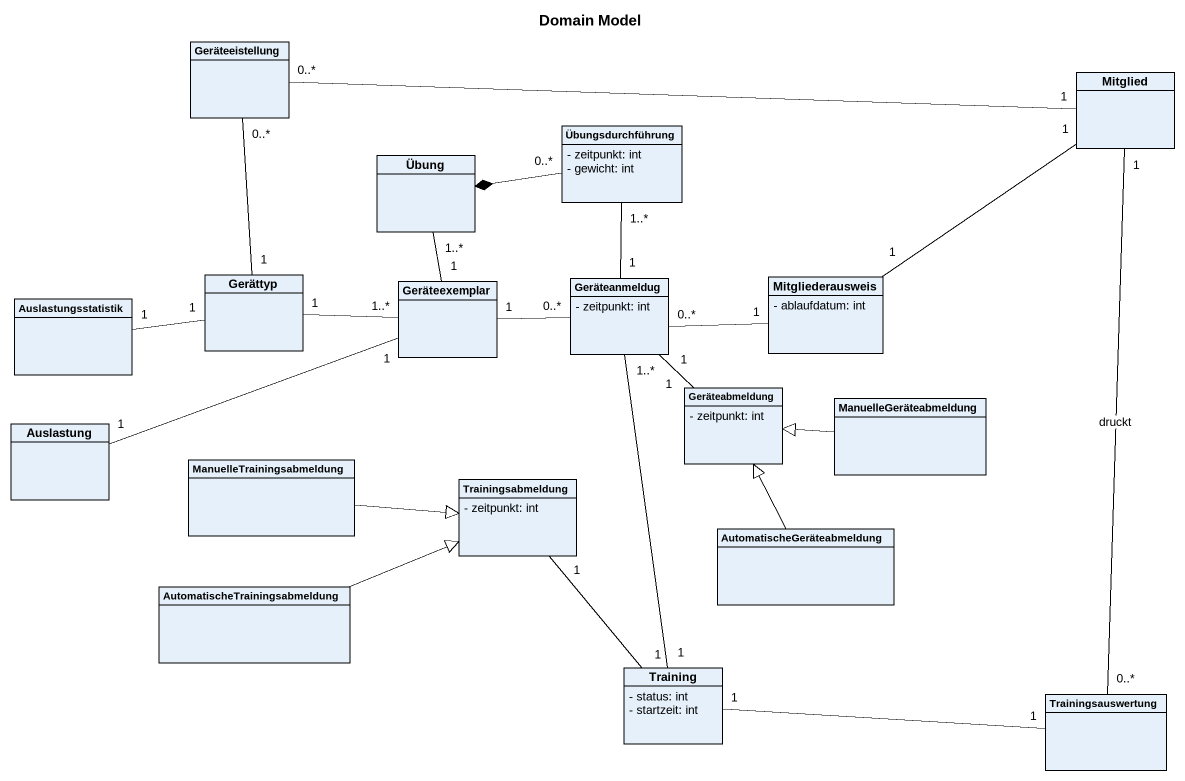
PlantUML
@startuml
title Domain Model
hide circle
hide empty members
skinparam classAttributeIconSize 0
class Geräteeistellung
class Mitglied
class Übungsdurchführung {
  - zeitpunkt: int
  - gewicht: int
}
class Übung
class Gerättyp
class Geräteexemplar
class Geräteanmeldug {
  - zeitpunkt: int
}
class Mitgliederausweis {
  - ablaufdatum: int
}
class Auslastungsstatistik
class Geräteabmeldung {
  - zeitpunkt: int
}
class Auslastung
class ManuelleGeräteabmeldung
class ManuelleTrainingsabmeldung
class Trainingsabmeldung {
  - zeitpunkt: int
}
class AutomatischeGeräteabmeldung
class "AutomatischeTrainingsabmeldung" as AutomatischeTrainingsabmeldu
class Training {
  - status: int
  - startzeit: int
}
class Trainingsauswertung
Geräteeistellung "0..*" -right- "1" Mitglied
Geräteeistellung "0..*" -- "1" Gerättyp
Mitglied "1" -- "1" Mitgliederausweis
Mitglied "1" -- "0..*" Trainingsauswertung : druckt
Übungsdurchführung "0..*" -left-* Übung
Übungsdurchführung "1..*" -- "1" Geräteanmeldug
Übung "1..*" -- "1" Geräteexemplar
Geräteexemplar "1..*" -left- "1" Gerättyp
Geräteexemplar "1" -right- "0..*" Geräteanmeldug
Mitgliederausweis "1" -left- "0..*" Geräteanmeldug
Auslastungsstatistik "1" -right- "1" Gerättyp
Geräteabmeldung "1" -up- "1" Geräteanmeldug
Auslastung "1" -right- "1" Geräteexemplar
ManuelleGeräteabmeldung -left-|> Geräteabmeldung
ManuelleTrainingsabmeldung -right-|> Trainingsabmeldung
Trainingsabmeldung "1" -- "1" Training
AutomatischeGeräteabmeldung -up-|> Geräteabmeldung
AutomatischeTrainingsabmeldu -right-|> Trainingsabmeldung
Training "1" -up- "1..*" Geräteanmeldug
Trainingsauswertung "1" -left- "1" Training
@enduml
